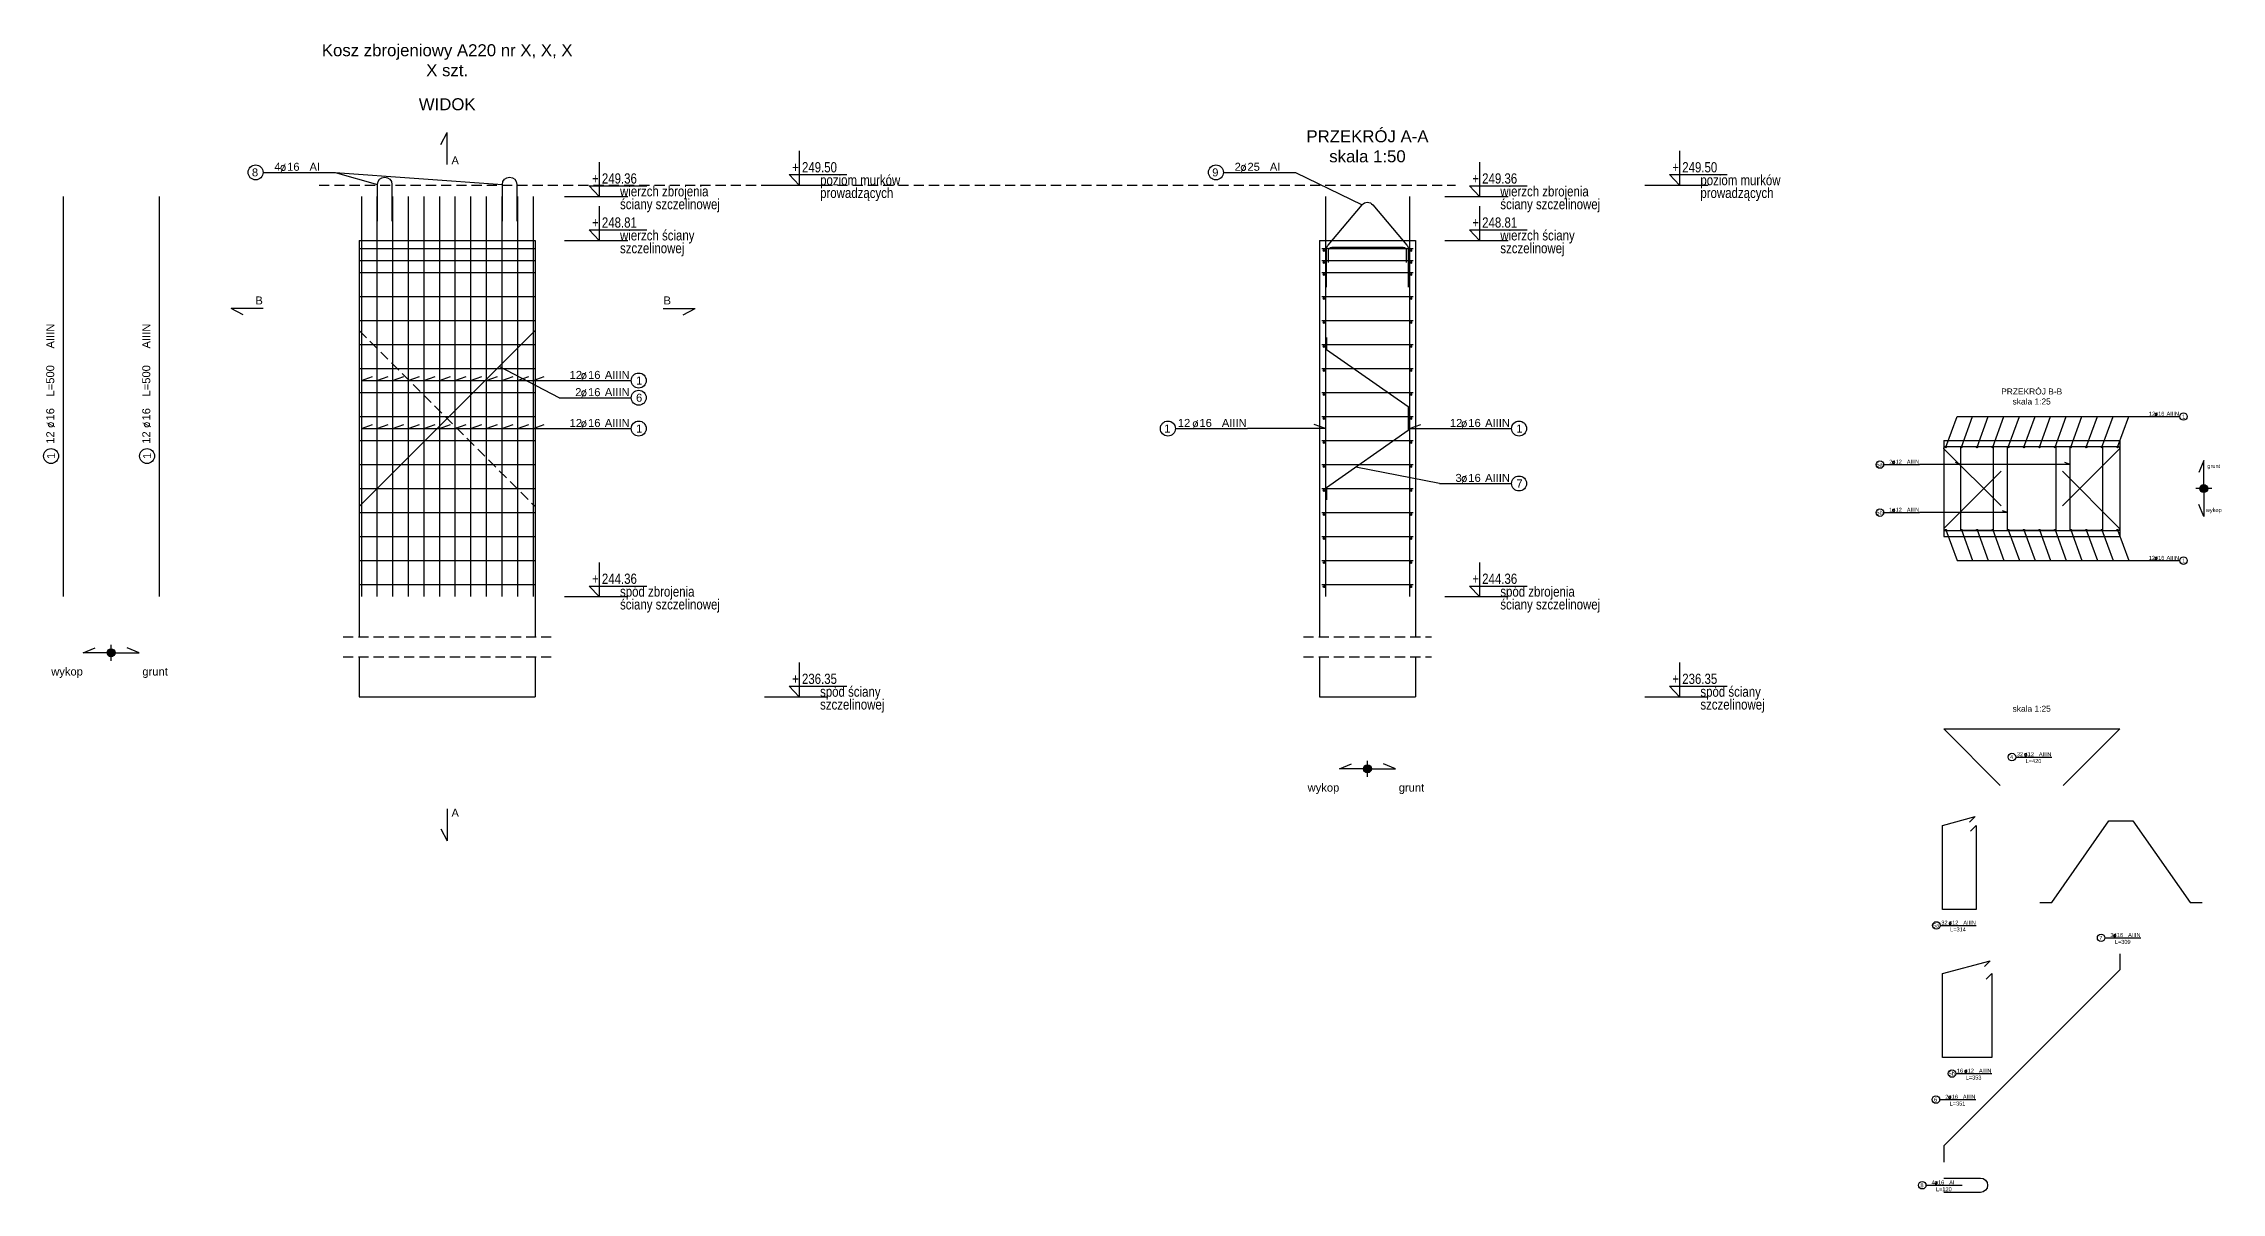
# Model space of a CAD drawing. Extents: x -5033 to 9347, y -16423 to -2362.
# Drawn here: x -1394 to 1327, y -5867 to -4432 of the extents above; entities that cross this region are included whole.
import ezdxf
from ezdxf.enums import TextEntityAlignment as Align

# ---------------------------------------------------------------- set-up
doc = ezdxf.new("R2010")
doc.units = 0
doc.header["$MEASUREMENT"] = 0
doc.linetypes.add('DASHED', pattern=[19.05, 12.7, -6.35])
for name, color, linetype in [('__SOL-KOTY_WYSOKOSCIOWE', 4, 'CONTINUOUS'), ('__SOL-OPISY', 4, 'CONTINUOUS'), ('__SOL-PRZERYWANA', 253, 'DASHED'), ('__SOL-WIDOK', 4, 'CONTINUOUS'), ('__SOL-ZBROJENIE', 3, 'CONTINUOUS')]:
    doc.layers.add(name, color=color, linetype=linetype)
doc.styles.add('ARIAL', font='arial.ttf', dxfattribs={"height": 2.5})
doc.styles.add('SIMPLEX', font='SIMPLEX.SHX', dxfattribs={"width": 0.8})
doc.styles.get("Standard").update_dxf_attribs({"font": 'arial.ttf'})

# ---------------------------------------------------------------- blocks, each defined once
blk = doc.blocks.new('OPIS_PRET_BEZ_LINII')
at = {"layer": '__SOL-OPISY'}
blk.add_circle((25.7, 0), 9.36, dxfattribs=at)
at = {"layer": '__SOL-OPISY', "style": 'SIMPLEX', "width": 0.9}
blk.add_text(' %%c ', height=10, dxfattribs=at).set_placement((64.7, -4.8), align=Align.CENTER)
at = {"layer": '__SOL-OPISY', "style": 'ARIAL', "width": 0.8}
blk.add_attdef('NUMER', text='', height=10, dxfattribs=at).set_placement((25.7, 0), align=Align.MIDDLE)
blk.add_attdef('ILOSC', text='', height=10, dxfattribs=at).set_placement((56.9, -5.1), align=Align.RIGHT)
for tag, p in [('SREDNICA', (71, -5.1)), ('DLUGOSC', (95.1, -5.2)), ('STAL', (144.7, -5.2))]:
    blk.add_attdef(tag, p, '', height=10, dxfattribs=at)
blk = doc.blocks.new('OPIS_PRAWY')
at = {"layer": '__SOL-OPISY'}
blk.add_line((0, 0), (90, 0), dxfattribs=at)
blk.add_circle((99.4, 0), 9.36, dxfattribs=at)
at = {"layer": '__SOL-OPISY', "style": 'SIMPLEX', "width": 0.9}
blk.add_text(' %%c ', height=10, dxfattribs=at).set_placement((20.9, 0.5))
at = {"layer": '__SOL-OPISY', "style": 'ARIAL', "width": 0.8}
blk.add_attdef('ILOSC', text='', height=10, dxfattribs=at).set_placement((27.1, 0.1), align=Align.RIGHT)
for tag, p in [('SREDNICA', (35.4, 0.1)), ('STAL', (58.4, 0.5))]:
    blk.add_attdef(tag, p, '', height=10, dxfattribs=at)
for tag, p in [('NUMER', (99.4, 0)), ('DLUGOSC', (52.8, -6.1))]:
    blk.add_attdef(tag, text='', height=10, dxfattribs=at).set_placement(p, align=Align.MIDDLE)
blk = doc.blocks.new('OPIS_LEWY')
at = {"layer": '__SOL-OPISY'}
blk.add_line((-90, 0), (0, 0), dxfattribs=at)
blk.add_circle((-99.4, 0), 9.36, dxfattribs=at)
at = {"layer": '__SOL-OPISY', "style": 'SIMPLEX', "width": 0.9}
blk.add_text(' %%c ', height=10, dxfattribs=at).set_placement((-75, 0.5))
at = {"layer": '__SOL-OPISY', "style": 'ARIAL', "width": 0.8}
for tag, p in [('NUMER', (-99.4, 0)), ('DLUGOSC', (-58.9, -6.6))]:
    blk.add_attdef(tag, text='', height=10, dxfattribs=at).set_placement(p, align=Align.MIDDLE)
blk.add_attdef('ILOSC', text='', height=10, dxfattribs=at).set_placement((-74, 0.1), align=Align.RIGHT)
for tag, p in [('SREDNICA', (-65.8, 0.1)), ('STAL', (-42.7, 0.3))]:
    blk.add_attdef(tag, p, '', height=10, dxfattribs=at)
blk = doc.blocks.new('KOTA')
at = {"layer": '__SOL-KOTY_WYSOKOSCIOWE'}
for p, q in [((0, 33.4), (0, 0)), ((-34, 0), (28, 0)), ((0, 0), (-9.9, 10.4)), ((-9.9, 10.4), (46.5, 10.4))]:
    blk.add_line(p, q, dxfattribs=at)
at = {"layer": '__SOL-KOTY_WYSOKOSCIOWE', "style": 'ARIAL', "width": 0.8}
blk.add_attdef('RZEDNA', (500.5, 15.9), '', height=10.4, dxfattribs=at)

msp = doc.modelspace()

# ---------------------------------------------------------------- hatches: boundary and pattern name
at = {"layer": '__SOL-OPISY'}
for points in [[(1310, -4988, 1), (1300, -4988, 1)], [(-1305, -5193, 1), (-1315, -5193, 1)], [(265, -5338, 1), (255, -5338, 1)]]:
    msp.add_hatch(color=256, dxfattribs=at).paths.add_polyline_path(points)
at = {"layer": '__SOL-ZBROJENIE'}
for points in [[(207.2, -4690.5, 1), (204.8, -4690.5, 1)], [(207.2, -4705.5, 1), (204.8, -4705.5, 1)], [(315.2, -4690.5, 1), (312.8, -4690.5, 1)], [(315.2, -4705.5, 1), (312.8, -4705.5, 1)], [(207.2, -4720.5, 1), (204.8, -4720.5, 1)], [(315.2, -4720.5, 1), (312.8, -4720.5, 1)], [(207.2, -4750.5, 1), (204.8, -4750.5, 1)], [(315.2, -4750.5, 1), (312.8, -4750.5, 1)], [(207.2, -4780.5, 1), (204.8, -4780.5, 1)], [(315.2, -4780.5, 1), (312.8, -4780.5, 1)], [(207.2, -4810.5, 1), (204.8, -4810.5, 1)], [(315.2, -4810.5, 1), (312.8, -4810.5, 1)], [(207.2, -4840.5, 1), (204.8, -4840.5, 1)], [(315.2, -4840.5, 1), (312.8, -4840.5, 1)], [(207.2, -4870.5, 1), (204.8, -4870.5, 1)], [(315.2, -4870.5, 1), (312.8, -4870.5, 1)], [(207.2, -4900.5, 1), (204.8, -4900.5, 1)], [(315.2, -4900.5, 1), (312.8, -4900.5, 1)], [(207.2, -4930.5, 1), (204.8, -4930.5, 1)], [(315.2, -4930.5, 1), (312.8, -4930.5, 1)], [(983.55, -4936.3, 1), (981.95, -4936.3, 1)], [(1003.05, -4936.3, 1), (1001.45, -4936.3, 1)], [(1022.55, -4936.3, 1), (1020.95, -4936.3, 1)], [(1042.05, -4936.3, 1), (1040.45, -4936.3, 1)], [(1061.55, -4936.3, 1), (1059.95, -4936.3, 1)], [(1081.05, -4936.3, 1), (1079.45, -4936.3, 1)], [(1100.55, -4936.3, 1), (1098.95, -4936.3, 1)], [(1120.05, -4936.3, 1), (1118.45, -4936.3, 1)], [(1139.55, -4936.3, 1), (1137.95, -4936.3, 1)], [(1159.05, -4936.3, 1), (1157.45, -4936.3, 1)], [(1178.55, -4936.3, 1), (1176.95, -4936.3, 1)], [(1198.05, -4936.3, 1), (1196.45, -4936.3, 1)], [(207.2, -4960.5, 1), (204.8, -4960.5, 1)], [(315.2, -4960.5, 1), (312.8, -4960.5, 1)], [(207.2, -4990.5, 1), (204.8, -4990.5, 1)], [(315.2, -4990.5, 1), (312.8, -4990.5, 1)], [(207.2, -5020.5, 1), (204.8, -5020.5, 1)], [(315.2, -5020.5, 1), (312.8, -5020.5, 1)], [(207.2, -5050.5, 1), (204.8, -5050.5, 1)], [(315.2, -5050.5, 1), (312.8, -5050.5, 1)], [(983.55, -5039.7, 1), (981.95, -5039.7, 1)], [(1003.05, -5039.7, 1), (1001.45, -5039.7, 1)], [(1022.55, -5039.7, 1), (1020.95, -5039.7, 1)], [(1042.05, -5039.7, 1), (1040.45, -5039.7, 1)], [(1061.55, -5039.7, 1), (1059.95, -5039.7, 1)], [(1081.05, -5039.7, 1), (1079.45, -5039.7, 1)], [(1100.55, -5039.7, 1), (1098.95, -5039.7, 1)], [(1120.05, -5039.7, 1), (1118.45, -5039.7, 1)], [(1139.55, -5039.7, 1), (1137.95, -5039.7, 1)], [(1159.05, -5039.7, 1), (1157.45, -5039.7, 1)], [(1178.55, -5039.7, 1), (1176.95, -5039.7, 1)], [(1198.05, -5039.7, 1), (1196.45, -5039.7, 1)], [(207.2, -5080.5, 1), (204.8, -5080.5, 1)], [(315.2, -5080.5, 1), (312.8, -5080.5, 1)], [(207.2, -5110.5, 1), (204.8, -5110.5, 1)], [(315.2, -5110.5, 1), (312.8, -5110.5, 1)]]:
    msp.add_hatch(color=256, dxfattribs=at).paths.add_polyline_path(points)

# ---------------------------------------------------------------- linework, layer by layer
at = {"layer": '__SOL-OPISY'}
for p, q in [((-898, -4558), (-890, -4543)), ((-890, -4583), (-890, -4543)), ((-1030, -4593), (-977, -4608)), ((-1030, -4593), (-821, -4608)), ((170, -4593), (253.5, -4633.47)), ((-1120, -4763), (-1160, -4763)), ((-1145, -4771), (-1160, -4763)), ((-620, -4763), (-580, -4763)), ((-595, -4771), (-580, -4763)), ((-750, -4874.5), (-825, -4835.5)), ((-997.25, -4853), (-983.15, -4847.87)), ((-997.25, -4853), (-750, -4853)), ((-977.75, -4853), (-963.65, -4847.87)), ((-958.25, -4853), (-944.15, -4847.87)), ((-938.75, -4853), (-924.65, -4847.87)), ((-919.25, -4853), (-905.15, -4847.87)), ((-899.75, -4853), (-885.65, -4847.87)), ((-880.25, -4853), (-866.15, -4847.87)), ((-860.75, -4853), (-846.65, -4847.87)), ((-841.25, -4853), (-827.15, -4847.87)), ((-821.75, -4853), (-807.65, -4847.87)), ((-802.25, -4853), (-788.15, -4847.87)), ((-782.75, -4853), (-768.65, -4847.87)), ((982.75, -4936.3), (996.69, -4898)), ((996.69, -4898), (1230, -4898)), ((1002.25, -4936.3), (1016.19, -4898)), ((1021.75, -4936.3), (1035.69, -4898)), ((1041.25, -4936.3), (1055.19, -4898)), ((1060.75, -4936.3), (1074.69, -4898)), ((1080.25, -4936.3), (1094.19, -4898)), ((1099.75, -4936.3), (1113.69, -4898)), ((1119.25, -4936.3), (1133.19, -4898)), ((1138.75, -4936.3), (1152.69, -4898)), ((1158.25, -4936.3), (1172.19, -4898)), ((1177.75, -4936.3), (1191.69, -4898)), ((1197.25, -4936.3), (1211.19, -4898)), ((-997.25, -4913), (-983.15, -4907.87)), ((-997.25, -4913), (-750, -4913)), ((-977.75, -4913), (-963.65, -4907.87)), ((-958.25, -4913), (-944.15, -4907.87)), ((-938.75, -4913), (-924.65, -4907.87)), ((-919.25, -4913), (-905.15, -4907.87)), ((-899.75, -4913), (-885.65, -4907.87)), ((-880.25, -4913), (-866.15, -4907.87)), ((-860.75, -4913), (-846.65, -4907.87)), ((-841.25, -4913), (-827.15, -4907.87)), ((-821.75, -4913), (-807.65, -4907.87)), ((-802.25, -4913), (-788.15, -4907.87)), ((-782.75, -4913), (-768.65, -4907.87)), ((207.5, -4913), (110, -4913)), ((207.5, -4913), (193.41, -4907.87)), ((312.5, -4913), (326.6, -4907.87)), ((312.5, -4913), (350, -4913)), ((1305, -4953), (1299, -4968)), ((1305, -4988), (1305, -4953)), ((350, -4981.64), (245.52, -4961.35)), ((1137.95, -4958), (950, -4958)), ((1001.45, -4958), (994.87, -4955.61)), ((1137.95, -4958), (1131.37, -4955.61)), ((1315, -4988), (1295, -4988)), ((1305, -4988), (1305, -5023)), ((1059.95, -5018), (950, -5018)), ((1059.95, -5018), (1053.37, -5015.61)), ((1305, -5023), (1299, -5008)), ((982.75, -5039.7), (996.69, -5078)), ((1002.25, -5039.7), (1016.19, -5078)), ((1021.75, -5039.7), (1035.69, -5078)), ((1041.25, -5039.7), (1055.19, -5078)), ((1060.75, -5039.7), (1074.69, -5078)), ((1080.25, -5039.7), (1094.19, -5078)), ((1099.75, -5039.7), (1113.69, -5078)), ((1119.25, -5039.7), (1133.19, -5078)), ((1138.75, -5039.7), (1152.69, -5078)), ((1158.25, -5039.7), (1172.19, -5078)), ((1177.75, -5039.7), (1191.69, -5078)), ((1197.25, -5039.7), (1211.19, -5078)), ((996.69, -5078), (1230, -5078)), ((-1345, -5193), (-1330, -5187)), ((-1310, -5193), (-1345, -5193)), ((-1310, -5203), (-1310, -5183)), ((-1310, -5193), (-1275, -5193)), ((-1275, -5193), (-1290, -5187)), ((225, -5338), (240, -5332)), ((260, -5348), (260, -5328)), ((295, -5338), (280, -5332)), ((260, -5338), (225, -5338)), ((260, -5338), (295, -5338)), ((-890, -5388), (-890, -5428)), ((-898, -5413), (-890, -5428))]:
    msp.add_line(p, q, dxfattribs=at)
for centre in [(1305, -4988), (-1310, -5193), (260, -5338)]:
    msp.add_circle(centre, 5, dxfattribs=at)
at = {"layer": '__SOL-PRZERYWANA'}
for p, q in [((-1050, -4609), (370, -4609)), ((-1020, -5173), (-760, -5173)), ((180, -5173), (340, -5173)), ((-1020, -5198), (-760, -5198)), ((180, -5198), (340, -5198))]:
    msp.add_line(p, q, dxfattribs=at)
msp.add_lwpolyline([(-1000, -4770.5), (-1000, -4790.5), (-780, -5010.5), (-780, -5030.5)], dxfattribs=at)
at = {"layer": '__SOL-WIDOK'}
for p, q in [((-1000, -4678), (-1000, -5173)), ((-1000, -4678), (-780, -4678)), ((-780, -4678), (-780, -5173)), ((200, -4678), (200, -5173)), ((200, -4678), (320, -4678)), ((320, -4678), (320, -5173)), ((980, -4928), (980, -5048)), ((980, -4928), (1200, -4928)), ((1200, -4928), (1200, -5048)), ((980, -5048), (1200, -5048)), ((-1000, -5198), (-1000, -5248)), ((-780, -5198), (-780, -5248)), ((200, -5198), (200, -5248)), ((320, -5198), (320, -5248)), ((-1000, -5248), (-780, -5248)), ((200, -5248), (320, -5248))]:
    msp.add_line(p, q, dxfattribs=at)
at = {"layer": '__SOL-ZBROJENIE'}
for p, q in [((-1370, -4623), (-1370, -5123)), ((-1250, -4623), (-1250, -5123)), ((-997.25, -4623), (-997.25, -5123)), ((-977.75, -4623), (-977.75, -5123)), ((-958.25, -4623), (-958.25, -5123)), ((-938.75, -4623), (-938.75, -5123)), ((-919.25, -4623), (-919.25, -5123)), ((-899.75, -4623), (-899.75, -5123)), ((-880.25, -4623), (-880.25, -5123)), ((-860.75, -4623), (-860.75, -5123)), ((-841.25, -4623), (-841.25, -5123)), ((-821.75, -4623), (-821.75, -5123)), ((-802.25, -4623), (-802.25, -5123)), ((-782.75, -4623), (-782.75, -5123)), ((207.5, -4623), (207.5, -5123)), ((312.5, -4623), (312.5, -5123)), ((-1000, -4688), (-780, -4688)), ((-1000, -4703), (-780, -4703)), ((203, -4688), (317, -4688)), ((203, -4703), (317, -4703)), ((-1000, -4718), (-780, -4718)), ((203, -4718), (317, -4718)), ((-1000, -4748), (-780, -4748)), ((203, -4748), (317, -4748)), ((-1000, -4778), (-780, -4778)), ((203, -4778), (317, -4778)), ((-1000, -4808), (-780, -4808)), ((203, -4808), (317, -4808)), ((-1000, -4838), (-780, -4838)), ((203, -4838), (317, -4838)), ((-1000, -4868), (-780, -4868)), ((203, -4868), (317, -4868)), ((-1000, -4898), (-780, -4898)), ((203, -4898), (317, -4898)), ((-1000, -4928), (-780, -4928)), ((203, -4928), (317, -4928)), ((-1000, -4958), (-780, -4958)), ((203, -4958), (317, -4958)), ((-1000, -4988), (-780, -4988)), ((203, -4988), (317, -4988)), ((-1000, -5018), (-780, -5018)), ((203, -5018), (317, -5018)), ((-1000, -5048), (-780, -5048)), ((203, -5048), (317, -5048)), ((-1000, -5078), (-780, -5078)), ((203, -5078), (317, -5078)), ((-1000, -5108), (-780, -5108)), ((203, -5108), (317, -5108))]:
    msp.add_line(p, q, dxfattribs=at)
for points in [[(-977, -4653.86), (-977, -4608, -1), (-959, -4608), (-959, -4653.86)], [(-821, -4653.86), (-821, -4608, -1), (-803, -4608), (-803, -4653.86)], [(209, -4736.5), (209, -4688, -0.22), (211, -4684.12), (253.5, -4633.47, -0.5), (266.5, -4633.47), (309, -4684.12, -0.22), (311, -4688), (311, -4736.5)], [(211.5, -4705.5), (211.5, -4690.5, -0.48), (215.5, -4686.5), (304.5, -4686.5, -0.48), (308.5, -4690.5), (308.5, -4705.5)], [(1051.71, -5009.71), (981, -4939, -0.7), (981.5, -4935.5), (1198.5, -4935.5, -0.7), (1199, -4939), (1128.29, -5009.71)], [(1051.71, -5009.71), (981, -4939, -0.7), (981.5, -4935.5), (1198.5, -4935.5, -0.7), (1199, -4939), (1128.29, -5009.71)], [(1051.71, -4966.29), (981, -5037, 0.7), (981.5, -5040.5), (1198.5, -5040.5, 0.7), (1199, -5037), (1128.29, -4966.29)], [(1051.71, -4966.29), (981, -5037, 0.7), (981.5, -5040.5), (1198.5, -5040.5, 0.7), (1199, -5037), (1128.29, -4966.29)], [(980, -5849.21), (1025.86, -5849.21, -1), (1025.86, -5867.21), (980, -5867.21)]]:
    msp.add_lwpolyline(points, format="xyb", dxfattribs=at)
for points in [[(-780, -4770.5), (-780, -4790.5), (-1000, -5010.5), (-1000, -5030.5)], [(209, -4799.08), (209, -4814.08), (311, -4885.5), (311, -4915.5), (209, -4986.92), (209, -5001.92)], [(1050.71, -5358.71), (980, -5288), (1200, -5288), (1129.29, -5358.71)], [(1013.53, -5415.78), (1020.6, -5408.71), (1020.6, -5513.71), (978.4, -5513.71), (978.4, -5408.71), (1019.16, -5397.79), (1012.09, -5404.86)], [(1100, -5505.21), (1115, -5505.21), (1186.42, -5403.21), (1216.42, -5403.21), (1287.84, -5505.21), (1302.84, -5505.21)], [(1033.03, -5600.78), (1040.1, -5593.71), (1040.1, -5698.71), (978.4, -5698.71), (978.4, -5593.71), (1038, -5577.74), (1030.93, -5584.81)], [(1200, -5569.21), (1200, -5589.21), (980, -5809.21), (980, -5829.21)]]:
    msp.add_lwpolyline(points, dxfattribs=at)
for points in [[(1001.95, -4935.5), (1041.55, -4935.5, -0.414214), (1042.05, -4936), (1042.05, -5040, -0.414214), (1041.55, -5040.5), (1001.95, -5040.5, -0.414214), (1001.45, -5040), (1001.45, -4936, -0.414214)], [(1060.45, -4935.5), (1119.55, -4935.5, -0.414214), (1120.05, -4936), (1120.05, -5040, -0.414214), (1119.55, -5040.5), (1060.45, -5040.5, -0.414214), (1059.95, -5040), (1059.95, -4936, -0.414214)], [(1138.45, -4935.5), (1178.05, -4935.5, -0.414214), (1178.55, -4936), (1178.55, -5040, -0.414214), (1178.05, -5040.5), (1138.45, -5040.5, -0.414214), (1137.95, -5040), (1137.95, -4936, -0.414214)]]:
    msp.add_lwpolyline(points, format="xyb", close=True, dxfattribs=at)
for centre, radius in [((206, -4690.5), 1.2), ((206, -4705.5), 1.2), ((314, -4690.5), 1.2), ((314, -4705.5), 1.2), ((206, -4720.5), 1.2), ((314, -4720.5), 1.2), ((206, -4750.5), 1.2), ((314, -4750.5), 1.2), ((206, -4780.5), 1.2), ((314, -4780.5), 1.2), ((206, -4810.5), 1.2), ((314, -4810.5), 1.2), ((206, -4840.5), 1.2), ((314, -4840.5), 1.2), ((206, -4870.5), 1.2), ((314, -4870.5), 1.2), ((206, -4900.5), 1.2), ((314, -4900.5), 1.2), ((206, -4930.5), 1.2), ((314, -4930.5), 1.2), ((982.75, -4936.3), 0.8), ((1002.25, -4936.3), 0.8), ((1021.75, -4936.3), 0.8), ((1041.25, -4936.3), 0.8), ((1060.75, -4936.3), 0.8), ((1080.25, -4936.3), 0.8), ((1099.75, -4936.3), 0.8), ((1119.25, -4936.3), 0.8), ((1138.75, -4936.3), 0.8), ((1158.25, -4936.3), 0.8), ((1177.75, -4936.3), 0.8), ((1197.25, -4936.3), 0.8), ((206, -4960.5), 1.2), ((314, -4960.5), 1.2), ((206, -4990.5), 1.2), ((314, -4990.5), 1.2), ((206, -5020.5), 1.2), ((314, -5020.5), 1.2), ((206, -5050.5), 1.2), ((314, -5050.5), 1.2), ((982.75, -5039.7), 0.8), ((1002.25, -5039.7), 0.8), ((1021.75, -5039.7), 0.8), ((1041.25, -5039.7), 0.8), ((1060.75, -5039.7), 0.8), ((1080.25, -5039.7), 0.8), ((1099.75, -5039.7), 0.8), ((1119.25, -5039.7), 0.8), ((1138.75, -5039.7), 0.8), ((1158.25, -5039.7), 0.8), ((1177.75, -5039.7), 0.8), ((1197.25, -5039.7), 0.8), ((206, -5080.5), 1.2), ((314, -5080.5), 1.2), ((206, -5110.5), 1.2), ((314, -5110.5), 1.2)]:
    msp.add_circle(centre, radius, dxfattribs=at)

# ---------------------------------------------------------------- block references
at = {"layer": '__SOL-KOTY_WYSOKOSCIOWE'}
ref = msp.add_blockref('KOTA', (-450, -4609), dxfattribs=dict(at, xscale=1.28, yscale=1.28, zscale=1.28))
ref.add_attrib('RZEDNA', '+ 249.50', (-459, -4593), dxfattribs={"height": 12.8, "style": 'ARIAL', "width": 0.8})
ref.add_attrib('OPIS1', 'poziom murków', (-424, -4609), dxfattribs={"height": 12.8, "style": 'ARIAL', "width": 0.8})
ref.add_attrib('OPIS2', 'prowadzących', (-424, -4625), dxfattribs={"height": 12.8, "style": 'ARIAL', "width": 0.8})
ref = msp.add_blockref('KOTA', (650, -4609), dxfattribs=dict(at, xscale=1.28, yscale=1.28, zscale=1.28))
ref.add_attrib('RZEDNA', '+ 249.50', (641, -4593), dxfattribs={"height": 12.8, "style": 'ARIAL', "width": 0.8})
ref.add_attrib('OPIS1', 'poziom murków', (676, -4609), dxfattribs={"height": 12.8, "style": 'ARIAL', "width": 0.8})
ref.add_attrib('OPIS2', 'prowadzących', (676, -4625), dxfattribs={"height": 12.8, "style": 'ARIAL', "width": 0.8})
ref = msp.add_blockref('KOTA', (-700, -4623), dxfattribs=dict(at, xscale=1.28, yscale=1.28, zscale=1.28))
ref.add_attrib('RZEDNA', '+ 249.36', (-709, -4607), dxfattribs={"height": 12.8, "style": 'ARIAL', "width": 0.8})
ref.add_attrib('OPIS1', 'wierzch zbrojenia', (-674, -4623), dxfattribs={"height": 12.8, "style": 'ARIAL', "width": 0.8})
ref.add_attrib('OPIS2', 'ściany szczelinowej', (-674, -4639), dxfattribs={"height": 12.8, "style": 'ARIAL', "width": 0.8})
ref = msp.add_blockref('KOTA', (400, -4623), dxfattribs=dict(at, xscale=1.28, yscale=1.28, zscale=1.28))
ref.add_attrib('RZEDNA', '+ 249.36', (391, -4607), dxfattribs={"height": 12.8, "style": 'ARIAL', "width": 0.8})
ref.add_attrib('OPIS1', 'wierzch zbrojenia', (426, -4623), dxfattribs={"height": 12.8, "style": 'ARIAL', "width": 0.8})
ref.add_attrib('OPIS2', 'ściany szczelinowej', (426, -4639), dxfattribs={"height": 12.8, "style": 'ARIAL', "width": 0.8})
ref = msp.add_blockref('KOTA', (-700, -4678), dxfattribs=dict(at, xscale=1.28, yscale=1.28, zscale=1.28))
ref.add_attrib('RZEDNA', '+ 248.81', (-709, -4662), dxfattribs={"height": 12.8, "style": 'ARIAL', "width": 0.8})
ref.add_attrib('OPIS1', 'wierzch ściany', (-674, -4678), dxfattribs={"height": 12.8, "style": 'ARIAL', "width": 0.8})
ref.add_attrib('OPIS2', 'szczelinowej', (-674, -4694), dxfattribs={"height": 12.8, "style": 'ARIAL', "width": 0.8})
ref = msp.add_blockref('KOTA', (400, -4678), dxfattribs=dict(at, xscale=1.28, yscale=1.28, zscale=1.28))
ref.add_attrib('RZEDNA', '+ 248.81', (391, -4662), dxfattribs={"height": 12.8, "style": 'ARIAL', "width": 0.8})
ref.add_attrib('OPIS1', 'wierzch ściany', (426, -4678), dxfattribs={"height": 12.8, "style": 'ARIAL', "width": 0.8})
ref.add_attrib('OPIS2', 'szczelinowej', (426, -4694), dxfattribs={"height": 12.8, "style": 'ARIAL', "width": 0.8})
ref = msp.add_blockref('KOTA', (-700, -5123), dxfattribs=dict(at, xscale=1.28, yscale=1.28, zscale=1.28))
ref.add_attrib('RZEDNA', '+ 244.36', (-709, -5107), dxfattribs={"height": 12.8, "style": 'ARIAL', "width": 0.8})
ref.add_attrib('OPIS1', 'spód zbrojenia', (-674, -5123), dxfattribs={"height": 12.8, "style": 'ARIAL', "width": 0.8})
ref.add_attrib('OPIS2', 'ściany szczelinowej', (-674, -5139), dxfattribs={"height": 12.8, "style": 'ARIAL', "width": 0.8})
ref = msp.add_blockref('KOTA', (400, -5123), dxfattribs=dict(at, xscale=1.28, yscale=1.28, zscale=1.28))
ref.add_attrib('RZEDNA', '+ 244.36', (391, -5107), dxfattribs={"height": 12.8, "style": 'ARIAL', "width": 0.8})
ref.add_attrib('OPIS1', 'spód zbrojenia', (426, -5123), dxfattribs={"height": 12.8, "style": 'ARIAL', "width": 0.8})
ref.add_attrib('OPIS2', 'ściany szczelinowej', (426, -5139), dxfattribs={"height": 12.8, "style": 'ARIAL', "width": 0.8})
ref = msp.add_blockref('KOTA', (-450, -5248), dxfattribs=dict(at, xscale=1.28, yscale=1.28, zscale=1.28))
ref.add_attrib('RZEDNA', '+ 236.35', (-459, -5232), dxfattribs={"height": 12.8, "style": 'ARIAL', "width": 0.8})
ref.add_attrib('OPIS1', 'spód ściany', (-424, -5248), dxfattribs={"height": 12.8, "style": 'ARIAL', "width": 0.8})
ref.add_attrib('OPIS2', 'szczelinowej', (-424, -5264), dxfattribs={"height": 12.8, "style": 'ARIAL', "width": 0.8})
ref = msp.add_blockref('KOTA', (650, -5248), dxfattribs=dict(at, xscale=1.28, yscale=1.28, zscale=1.28))
ref.add_attrib('RZEDNA', '+ 236.35', (641, -5232), dxfattribs={"height": 12.8, "style": 'ARIAL', "width": 0.8})
ref.add_attrib('OPIS1', 'spód ściany', (676, -5248), dxfattribs={"height": 12.8, "style": 'ARIAL', "width": 0.8})
ref.add_attrib('OPIS2', 'szczelinowej', (676, -5264), dxfattribs={"height": 12.8, "style": 'ARIAL', "width": 0.8})
at = {"layer": '__SOL-OPISY'}
ref = msp.add_blockref('OPIS_LEWY', (-1030, -4593), dxfattribs=at)
ref.add_attrib('ILOSC', '4', (-1106, -4591), dxfattribs={"height": 10, "style": 'ARIAL'})
ref.add_attrib('SREDNICA', '16', (-1090, -4591), dxfattribs={"height": 10, "style": 'ARIAL'})
ref.add_attrib('STAL', 'AI', (-1062, -4591), dxfattribs={"height": 10, "style": 'ARIAL'})
ref.add_attrib('NUMER', '8', (-1134, -4598), dxfattribs={"height": 10, "style": 'ARIAL'})
ref = msp.add_blockref('OPIS_LEWY', (170, -4593), dxfattribs=at)
ref.add_attrib('ILOSC', '2', (94, -4591), dxfattribs={"height": 10, "style": 'ARIAL'})
ref.add_attrib('SREDNICA', '25', (110, -4591), dxfattribs={"height": 10, "style": 'ARIAL'})
ref.add_attrib('STAL', 'AI', (138, -4591), dxfattribs={"height": 10, "style": 'ARIAL'})
ref.add_attrib('NUMER', '9', (66, -4598), dxfattribs={"height": 10, "style": 'ARIAL'})
ref = msp.add_blockref('OPIS_PRET_BEZ_LINII', (-1385, -4973), dxfattribs=dict(at, rotation=90))
ref.add_attrib('NUMER', '1', (-1380, -4951), dxfattribs={"height": 10, "rotation": 90, "style": 'ARIAL'})
ref.add_attrib('ILOSC', '12', (-1381, -4932), dxfattribs={"height": 10, "rotation": 90, "style": 'ARIAL'})
ref.add_attrib('SREDNICA', '16', (-1381, -4903), dxfattribs={"height": 10, "rotation": 90, "style": 'ARIAL'})
ref.add_attrib('DLUGOSC', 'L=500', (-1381, -4873), dxfattribs={"height": 10, "rotation": 90, "style": 'ARIAL'})
ref.add_attrib('STAL', 'AIIIN', (-1381, -4813), dxfattribs={"height": 10, "rotation": 90, "style": 'ARIAL'})
ref = msp.add_blockref('OPIS_PRET_BEZ_LINII', (-1265, -4973), dxfattribs=dict(at, rotation=90))
ref.add_attrib('NUMER', '1', (-1260, -4951), dxfattribs={"height": 10, "rotation": 90, "style": 'ARIAL'})
ref.add_attrib('ILOSC', '12', (-1261, -4932), dxfattribs={"height": 10, "rotation": 90, "style": 'ARIAL'})
ref.add_attrib('SREDNICA', '16', (-1261, -4903), dxfattribs={"height": 10, "rotation": 90, "style": 'ARIAL'})
ref.add_attrib('DLUGOSC', 'L=500', (-1261, -4873), dxfattribs={"height": 10, "rotation": 90, "style": 'ARIAL'})
ref.add_attrib('STAL', 'AIIIN', (-1261, -4813), dxfattribs={"height": 10, "rotation": 90, "style": 'ARIAL'})
ref = msp.add_blockref('OPIS_PRAWY', (-750, -4853), dxfattribs=at)
ref.add_attrib('ILOSC', '12', (-737, -4851), dxfattribs={"height": 10, "style": 'ARIAL'})
ref.add_attrib('SREDNICA', '16', (-714, -4851), dxfattribs={"height": 10, "style": 'ARIAL'})
ref.add_attrib('STAL', 'AIIIN', (-693, -4851), dxfattribs={"height": 10, "style": 'ARIAL'})
ref.add_attrib('NUMER', '1', (-654, -4858), dxfattribs={"height": 10, "style": 'ARIAL'})
ref = msp.add_blockref('OPIS_PRAWY', (-750, -4874.5), dxfattribs=at)
ref.add_attrib('ILOSC', '2', (-730, -4872.5), dxfattribs={"height": 10, "style": 'ARIAL'})
ref.add_attrib('SREDNICA', '16', (-714, -4872.5), dxfattribs={"height": 10, "style": 'ARIAL'})
ref.add_attrib('STAL', 'AIIIN', (-693, -4872.5), dxfattribs={"height": 10, "style": 'ARIAL'})
ref.add_attrib('NUMER', '6', (-654, -4879.5), dxfattribs={"height": 10, "style": 'ARIAL'})
ref = msp.add_blockref('OPIS_PRAWY', (1230, -4898), dxfattribs=dict(at, xscale=0.5, yscale=0.5, zscale=0.5))
ref.add_attrib('ILOSC', '12', (1236.5, -4897), dxfattribs={"height": 5, "style": 'ARIAL'})
ref.add_attrib('SREDNICA', '16', (1248, -4897), dxfattribs={"height": 5, "style": 'ARIAL'})
ref.add_attrib('STAL', 'AIIIN', (1258.5, -4897), dxfattribs={"height": 5, "style": 'ARIAL'})
ref.add_attrib('NUMER', '1', (1278, -4900.5), dxfattribs={"height": 5, "style": 'ARIAL'})
ref = msp.add_blockref('OPIS_PRAWY', (-750, -4913), dxfattribs=at)
ref.add_attrib('ILOSC', '12', (-737, -4911), dxfattribs={"height": 10, "style": 'ARIAL'})
ref.add_attrib('SREDNICA', '16', (-714, -4911), dxfattribs={"height": 10, "style": 'ARIAL'})
ref.add_attrib('STAL', 'AIIIN', (-693, -4911), dxfattribs={"height": 10, "style": 'ARIAL'})
ref.add_attrib('NUMER', '1', (-654, -4918), dxfattribs={"height": 10, "style": 'ARIAL'})
ref = msp.add_blockref('OPIS_LEWY', (110, -4913), dxfattribs=at)
ref.add_attrib('ILOSC', '12', (23, -4911), dxfattribs={"height": 10, "style": 'ARIAL'})
ref.add_attrib('SREDNICA', '16', (50, -4911), dxfattribs={"height": 10, "style": 'ARIAL'})
ref.add_attrib('STAL', 'AIIIN', (78, -4911), dxfattribs={"height": 10, "style": 'ARIAL'})
ref.add_attrib('NUMER', '1', (6, -4918), dxfattribs={"height": 10, "style": 'ARIAL'})
ref = msp.add_blockref('OPIS_PRAWY', (350, -4913), dxfattribs=at)
ref.add_attrib('ILOSC', '12', (363, -4911), dxfattribs={"height": 10, "style": 'ARIAL'})
ref.add_attrib('SREDNICA', '16', (386, -4911), dxfattribs={"height": 10, "style": 'ARIAL'})
ref.add_attrib('STAL', 'AIIIN', (407, -4911), dxfattribs={"height": 10, "style": 'ARIAL'})
ref.add_attrib('NUMER', '1', (446, -4918), dxfattribs={"height": 10, "style": 'ARIAL'})
ref = msp.add_blockref('OPIS_LEWY', (950, -4958), dxfattribs=dict(at, xscale=0.5, yscale=0.5, zscale=0.5))
ref.add_attrib('ILOSC', '2', (912, -4957), dxfattribs={"height": 5, "style": 'ARIAL'})
ref.add_attrib('SREDNICA', '12', (920, -4957), dxfattribs={"height": 5, "style": 'ARIAL'})
ref.add_attrib('STAL', 'AIIIN', (934, -4957), dxfattribs={"height": 5, "style": 'ARIAL'})
ref.add_attrib('NUMER', '5a', (896, -4960.5), dxfattribs={"height": 5, "style": 'ARIAL'})
ref = msp.add_blockref('OPIS_PRAWY', (350, -4981.64), dxfattribs=at)
ref.add_attrib('ILOSC', '3', (370, -4979.64), dxfattribs={"height": 10, "style": 'ARIAL'})
ref.add_attrib('SREDNICA', '16', (386, -4979.64), dxfattribs={"height": 10, "style": 'ARIAL'})
ref.add_attrib('STAL', 'AIIIN', (407, -4979.64), dxfattribs={"height": 10, "style": 'ARIAL'})
ref.add_attrib('NUMER', '7', (446, -4986.64), dxfattribs={"height": 10, "style": 'ARIAL'})
ref = msp.add_blockref('OPIS_LEWY', (950, -5018), dxfattribs=dict(at, xscale=0.5, yscale=0.5, zscale=0.5))
ref.add_attrib('ILOSC', '1', (912, -5017), dxfattribs={"height": 5, "style": 'ARIAL'})
ref.add_attrib('SREDNICA', '12', (920, -5017), dxfattribs={"height": 5, "style": 'ARIAL'})
ref.add_attrib('STAL', 'AIIIN', (934, -5017), dxfattribs={"height": 5, "style": 'ARIAL'})
ref.add_attrib('NUMER', '5b', (896, -5020.5), dxfattribs={"height": 5, "style": 'ARIAL'})
ref = msp.add_blockref('OPIS_PRAWY', (1230, -5078), dxfattribs=dict(at, xscale=0.5, yscale=0.5, zscale=0.5))
ref.add_attrib('ILOSC', '12', (1236.5, -5077), dxfattribs={"height": 5, "style": 'ARIAL'})
ref.add_attrib('SREDNICA', '16', (1248, -5077), dxfattribs={"height": 5, "style": 'ARIAL'})
ref.add_attrib('STAL', 'AIIIN', (1258.5, -5077), dxfattribs={"height": 5, "style": 'ARIAL'})
ref.add_attrib('NUMER', '1', (1278, -5080.5), dxfattribs={"height": 5, "style": 'ARIAL'})
ref = msp.add_blockref('OPIS_LEWY', (1115, -5323.36), dxfattribs=dict(at, xscale=0.5, yscale=0.5, zscale=0.5))
ref.add_attrib('ILOSC', '32', (1071.5, -5322.36), dxfattribs={"height": 5, "style": 'ARIAL'})
ref.add_attrib('SREDNICA', '12', (1085, -5322.36), dxfattribs={"height": 5, "style": 'ARIAL'})
ref.add_attrib('DLUGOSC', 'L=420', (1082.5, -5330.86), dxfattribs={"height": 5, "style": 'ARIAL'})
ref.add_attrib('STAL', 'AIIIN', (1099, -5322.36), dxfattribs={"height": 5, "style": 'ARIAL'})
ref.add_attrib('NUMER', '4', (1063, -5325.86), dxfattribs={"height": 5, "style": 'ARIAL'})
ref = msp.add_blockref('OPIS_LEWY', (1020.6, -5533.71), dxfattribs=dict(at, xscale=0.5, yscale=0.5, zscale=0.5))
ref.add_attrib('ILOSC', '32', (977.1, -5532.71), dxfattribs={"height": 5, "style": 'ARIAL'})
ref.add_attrib('SREDNICA', '12', (990.6, -5532.71), dxfattribs={"height": 5, "style": 'ARIAL'})
ref.add_attrib('DLUGOSC', 'L=314', (988.1, -5541.21), dxfattribs={"height": 5, "style": 'ARIAL'})
ref.add_attrib('STAL', 'AIIIN', (1004.6, -5532.71), dxfattribs={"height": 5, "style": 'ARIAL'})
ref.add_attrib('NUMER', '5a', (966.6, -5536.21), dxfattribs={"height": 5, "style": 'ARIAL'})
ref = msp.add_blockref('OPIS_LEWY', (1226.42, -5549.21), dxfattribs=dict(at, xscale=0.5, yscale=0.5, zscale=0.5))
ref.add_attrib('ILOSC', '3', (1188.42, -5548.21), dxfattribs={"height": 5, "style": 'ARIAL'})
ref.add_attrib('SREDNICA', '16', (1196.42, -5548.21), dxfattribs={"height": 5, "style": 'ARIAL'})
ref.add_attrib('DLUGOSC', 'L=309', (1193.92, -5556.71), dxfattribs={"height": 5, "style": 'ARIAL'})
ref.add_attrib('STAL', 'AIIIN', (1210.42, -5548.21), dxfattribs={"height": 5, "style": 'ARIAL'})
ref.add_attrib('NUMER', '7', (1174.42, -5551.71), dxfattribs={"height": 5, "style": 'ARIAL'})
ref = msp.add_blockref('OPIS_LEWY', (1040.1, -5718.71), dxfattribs=dict(at, xscale=0.5, yscale=0.5, zscale=0.5))
ref.add_attrib('ILOSC', '16', (996.6, -5717.71), dxfattribs={"height": 5, "style": 'ARIAL'})
ref.add_attrib('SREDNICA', '12', (1010.1, -5717.71), dxfattribs={"height": 5, "style": 'ARIAL'})
ref.add_attrib('DLUGOSC', 'L=353', (1007.6, -5726.21), dxfattribs={"height": 5, "style": 'ARIAL'})
ref.add_attrib('STAL', 'AIIIN', (1024.1, -5717.71), dxfattribs={"height": 5, "style": 'ARIAL'})
ref.add_attrib('NUMER', '5b', (986.1, -5721.21), dxfattribs={"height": 5, "style": 'ARIAL'})
ref = msp.add_blockref('OPIS_LEWY', (1020, -5751.21), dxfattribs=dict(at, xscale=0.5, yscale=0.5, zscale=0.5))
ref.add_attrib('ILOSC', '2', (982, -5750.21), dxfattribs={"height": 5, "style": 'ARIAL'})
ref.add_attrib('SREDNICA', '16', (990, -5750.21), dxfattribs={"height": 5, "style": 'ARIAL'})
ref.add_attrib('DLUGOSC', 'L=351', (987.5, -5758.71), dxfattribs={"height": 5, "style": 'ARIAL'})
ref.add_attrib('STAL', 'AIIIN', (1004, -5750.21), dxfattribs={"height": 5, "style": 'ARIAL'})
ref.add_attrib('NUMER', '6', (968, -5753.71), dxfattribs={"height": 5, "style": 'ARIAL'})
ref = msp.add_blockref('OPIS_LEWY', (1002.93, -5858.21), dxfattribs=dict(at, xscale=0.5, yscale=0.5, zscale=0.5))
ref.add_attrib('ILOSC', '4', (964.93, -5857.21), dxfattribs={"height": 5, "style": 'ARIAL'})
ref.add_attrib('SREDNICA', '16', (972.93, -5857.21), dxfattribs={"height": 5, "style": 'ARIAL'})
ref.add_attrib('DLUGOSC', 'L=120', (970.43, -5865.71), dxfattribs={"height": 5, "style": 'ARIAL'})
ref.add_attrib('STAL', 'AI', (986.93, -5857.21), dxfattribs={"height": 5, "style": 'ARIAL'})
ref.add_attrib('NUMER', '8', (950.93, -5860.71), dxfattribs={"height": 5, "style": 'ARIAL'})

# ---------------------------------------------------------------- texts
at = {"layer": '__SOL-OPISY', "width": 2500, "attachment_point": 5}
for s, insert, char_height in [('Kosz zbrojeniowy A220 nr X, X, X\\PX szt.\\P', (-890, -4453), 15), ('\\P\\PWIDOK\\P', (-890, -4483), 15), ('\\P\\P\\PPRZEKRÓJ A-A\\Pskala 1:50\\P', (260, -4523), 15), ('A\\P', (-880, -4578), 10), ('B\\P', (-1125, -4753), 10), ('B\\P', (-615, -4753), 10), ('PRZEKRÓJ B-B\\Pskala 1:25\\P', (1090, -4873), 7.5), ('grunt\\P', (1317.5, -4960.5), 5), ('wykop\\P', (1317.5, -5015.5), 5), ('wykop\\P', (-1365, -5218), 10), ('grunt\\P', (-1255, -5218), 10), ('skala 1:25\\P', (1090, -5263), 7.5), ('wykop\\P', (205, -5363), 10), ('grunt\\P', (315, -5363), 10), ('A\\P', (-880, -5393), 10)]:
    msp.add_mtext(s, dxfattribs=dict(at, insert=insert, char_height=char_height))

doc.saveas('drawing.dxf')
